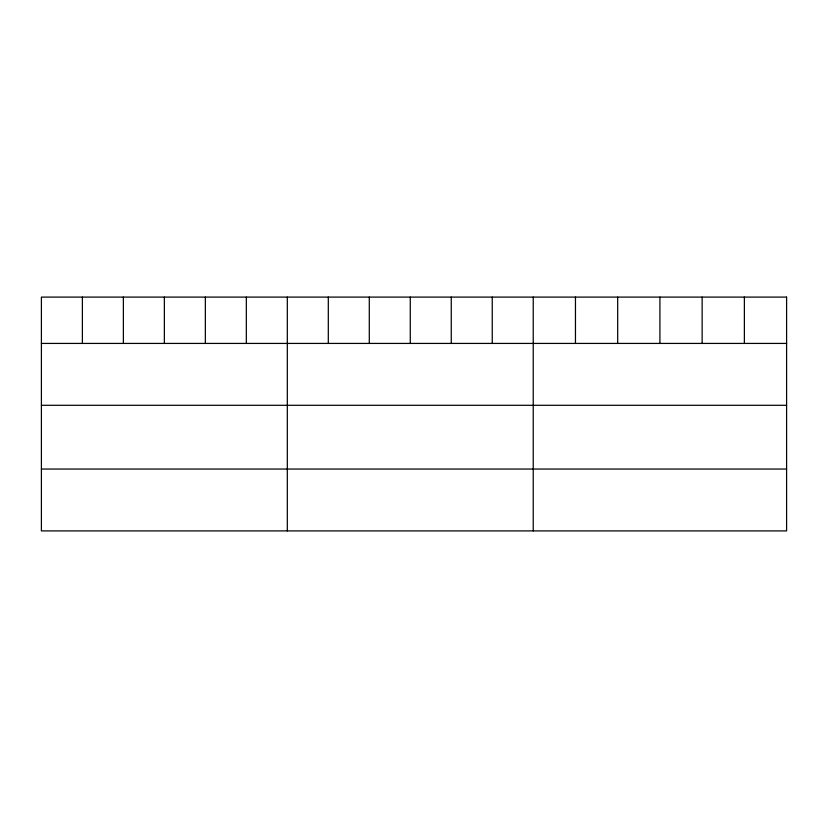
<?xml version="1.0" encoding="UTF-8"?>
<svg xmlns="http://www.w3.org/2000/svg" width="828" height="828" viewBox="0 0 828 828"><rect width="100%" height="100%" fill="white"/><g stroke="black" fill="none" stroke-linecap="round" stroke-linejoin="round"><path stroke-width="1.24" d="M41.4 343.423L786.6 343.423M41.4 405.296L786.6 405.296M41.4 469.041L786.6 469.041M744.372 297.097L744.372 343.423M702.144 297.097L702.144 343.423M659.916 297.097L659.916 343.423M617.688 297.097L617.688 343.423M575.46 297.097L575.46 343.423M533.232 297.097L533.232 530.903M492.246 297.097L492.246 343.423M451.26 297.097L451.26 343.423M410.274 297.097L410.274 343.423M369.288 297.097L369.288 343.423M328.302 297.097L328.302 343.423M287.316 297.097L287.316 530.903M246.33 297.097L246.33 343.423M205.344 297.097L205.344 343.423M164.358 297.097L164.358 343.423M123.372 297.097L123.372 343.423M82.386 297.097L82.386 343.423M786.6 297.097L41.4 297.097L41.4 530.903L786.6 530.903L786.6 297.097"/></g></svg>
